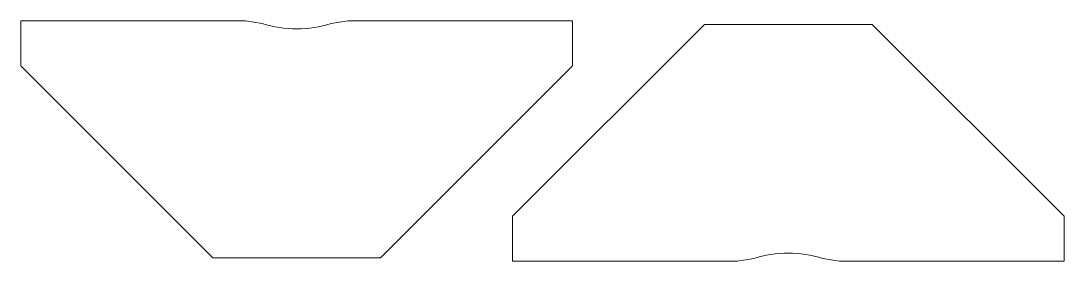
# Model space of a CAD drawing. Header units: millimetres. Extents: x 267 to 698, y 185 to 284.
import ezdxf

# ---------------------------------------------------------------- set-up
doc = ezdxf.new("R2010")
doc.units = ezdxf.units.MM

msp = doc.modelspace()

# ---------------------------------------------------------------- linework, layer by layer
at = {"color": 7, "linetype": 'Continuous', "lineweight": 15}
for p, q in [((359.6, 284.07), (266.68, 284.07)), ((266.68, 284.07), (266.68, 265.49)), ((366.51, 283), (359.6, 284.07)), ((401.89, 284.07), (394.98, 283)), ((494.81, 284.07), (401.89, 284.07)), ((549.35, 282.63), (469.94, 203.22)), ((494.81, 265.49), (494.81, 284.07)), ((618.66, 282.63), (549.35, 282.63)), ((698.07, 203.22), (618.66, 282.63)), ((266.68, 265.49), (346.09, 186.07)), ((415.4, 186.07), (494.81, 265.49)), ((469.94, 203.22), (469.94, 184.63)), ((698.07, 184.63), (698.07, 203.22)), ((346.09, 186.07), (415.4, 186.07)), ((562.86, 184.63), (569.77, 185.71)), ((598.24, 185.71), (605.15, 184.63)), ((469.94, 184.63), (562.86, 184.63)), ((605.15, 184.63), (698.07, 184.63))]:
    msp.add_line(p, q, dxfattribs=at)
for centre, start, end in [((380.74, 326.74), 251.9753, 288.0247), ((584, 141.97), 71.9753, 108.0247)]:
    msp.add_arc(centre, 46, start, end, dxfattribs=at)

doc.saveas('drawing.dxf')
